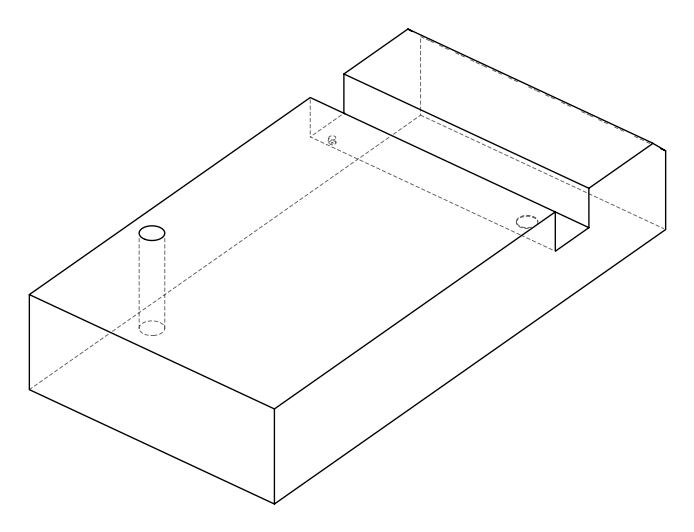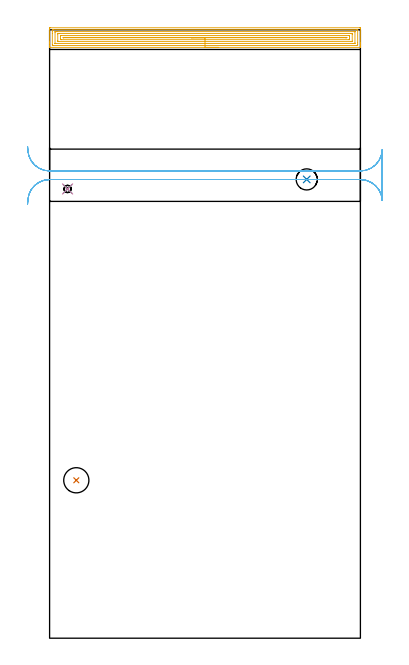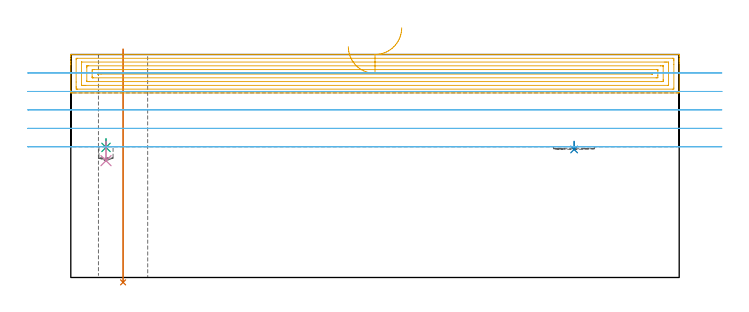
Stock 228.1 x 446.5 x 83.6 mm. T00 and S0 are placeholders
(PLAN: 6 operations, 5 tool changes, 17.6 min)
(1 INDEXABLE_INSERT_DRILL_THROUGH_HOLE_FROM_SOLID | STEP1HOLE | NXT0302_008 | 0.35 min | 22432 mm3)
(2 INDEXABLE_INSERT_DRILL_BLIND_HOLE_FROM_SOLID | STEP1POCKET | NXT0302_002 | 0.02 min | 6663 mm3)
(3 SPOT_DRILL | STEP1POCKET_1 | NXT0321_9005460120000 | 0.03 min | 3767 mm3)
(4 DRILL_BLIND_HOLE_INTO_CENTER | STEP1POCKET_1 | NXT0301_024 | 0.04 min | 107 mm3)
(5 AREA_MILL | FG_CHAMFER_SURFACE | UGT0205_001 | 11.13 min | 23649 mm3)
(6 MILL_RECTANGULAR_SLOT | SLOT_RECTANGULAR | UGT0201_004 | Follow Part, ap 8, ae 75% | 6.05 min | 292118 mm3)
(TOOL NXT0302_008 | Index. Insert Drill 18.5mm [880-D1850L25-05] | D18.5 PA176 FL93 Z2)
(TOOL NXT0302_002 | Index. Insert Drill 15.5mm [880-D1550L20-05] | D15.5 PA176 FL78 Z2)
(TOOL NXT0321_9005460120000 | NC Spot Drill, 142deg, 12mm, Carbide, Uncoated | D12 PA142 FL30 Z2)
(TOOL NXT0301_024 | Carbide Drill 5.3mm [860.1-0530-027A1-MM 2214] | D5.3 PA140 FL44 Z2)
(TOOL UGT0205_001 | Chamfer Mill 20 x 3 x 45 deg. | D20 FL50 Z2)
(TOOL UGT0201_004 | End Mill 32 mm | D32 FL53 Z6)
(OP 1 INDEXABLE_INSERT_DRILL_THROUGH_HOLE_FROM_SOLID)
G17 G21 G94 G90
T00 M6
G54
G17 G0 G90 X19.6 Y115.9 S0 M3
G43 Z93.6 H1
G94 G81 G98 Z-1.823 F250. R85.6
G80
M5
M2
(OP 2 INDEXABLE_INSERT_DRILL_BLIND_HOLE_FROM_SOLID)
G17 G21 G94 G90
T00 M6
G54
G17 G0 G90 X188.7 Y336.7 S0 M3
G43 Z93.6 H1
G94 G81 G98 Z48. F250. R51.
G80
M5
M2
(OP 3 SPOT_DRILL)
G17 G21 G94 G90
T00 M6
G54
G17 G0 G90 X13.2 Y329.7 S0 M3
G43 Z93.6 H0
G94 G81 G98 Z48.772 F250. R52.
G80
M5
M2
(OP 4 DRILL_BLIND_HOLE_INTO_CENTER)
G17 G21 G94 G90
T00 M6
G54
G17 G0 G90 X13.2 Y329.7 S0 M3
G43 Z93.6 H1
G94 G81 G98 Z43.8 F250. R51.
G80
M5
M2
(OP 5 AREA_MILL)
G17 G21 G94 G90
T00 M6
G54
G17 G0 G90 X124.055 Y433.6 S1061 M3
G43 Z93.6 H0
G94 G1 X124.017 Z92.728 F250.
X123.903 Z91.863
X123.714 Z91.012
X123.452 Z90.18
X123.118 Z89.374
X122.715 Z88.6
X122.246 Z87.864
X121.715 Z87.172
X121.126 Z86.529
X120.483 Z85.939
X119.79 Z85.408
X119.055 Z84.94
X118.281 Z84.537
X117.475 Z84.203
X116.643 Z83.941
X115.791 Z83.752
X114.926 Z83.638
X114.055 Z83.6
X0.169
X0.01 Y433.603 Z83.588
X0.007 Y433.635 Z83.556
X0. Y434.01 Z83.19
Y434.357 Z82.843
Y435.029 Z82.166
Y436.253 Z80.944
Y436.805 Z80.39
Y437.417 Z79.779
Y447.183 Z70.014
X0.002 Y447.459 Z69.738
X0.008 Y447.992 Z69.206
X0.077 Y447.994 Z69.203
X0.616 Y448. Z69.2
X227.484
X227.837 Y447.996 Z69.202
X228.09 Y447.992 Z69.206
X228.1 Y447.735 Z69.463
Y436.805 Z80.39
Y436.253 Z80.944
Y435.917 Z81.279
Y435.365 Z81.831
Y435.029 Z82.166
Y434.357 Z82.843
Y434.01 Z83.19
Y433.637 Z83.554
X228.094 Y433.63 Z83.561
X228.032 Y433.604 Z83.59
X227.931 Y433.6 Z83.6
X114.055
Y435.014 Z82.186
X2.402 Y435.015 Z82.185
X2.01 Y435.029 Z82.171
X2.001 Y435.427 Z81.773
X2. Y443.907 Z73.293
Y445.683 Z71.517
X2.001 Y446.082 Z71.118
X2.01 Y446.571 Z70.629
X2.388 Y446.585 Z70.615
X2.402 Y446.586 Z70.614
X225.698 Y446.585 Z70.615
X226.09 Y446.571 Z70.629
X226.099 Y446.173 Z71.027
X226.1 Y437.293 Z79.907
Y435.917 Z81.283
X226.099 Y435.518 Z81.682
X226.09 Y435.029 Z82.171
X225.712 Y435.015 Z82.185
X225.698 Y435.014 Z82.186
X114.055
Y436.428 Z80.772
X4.188 Y436.429 Z80.771
X4.062 Y436.43 Z80.77
X4.018 Y436.433 Z80.767
X4.013 Y436.434 Z80.766
X4.008 Y436.448 Z80.752
X4.004 Y436.493 Z80.707
X4.001 Y436.617 Z80.583
Y444.795 Z72.405
X4.003 Y444.98 Z72.22
X4.01 Y445.163 Z72.037
X4.188 Y445.165 Z72.035
X4.705 Y445.17 Z72.03
X5.082 Y445.171 Z72.029
X5.596
X223.912
X224.038 Y445.17 Z72.03
X224.082 Y445.167 Z72.033
X224.087 Y445.166 Z72.034
X224.092 Y445.152 Z72.048
X224.096 Y445.107 Z72.093
X224.099 Y444.983 Z72.217
Y436.805 Z80.395
X224.097 Y436.62 Z80.58
X224.09 Y436.437 Z80.763
X223.912 Y436.435 Z80.765
X223.395 Y436.43 Z80.77
X223.018 Y436.429 Z80.771
X222.504 Y436.428 Z80.772
X114.055
Y437.843 Z79.357
X6.716
X6.089 Y437.848 Z79.352
X6.022 Y437.85 Z79.35
X6.01 Y437.934 Z79.266
X6.006 Y438.141 Z79.059
X6. Y438.555 Z78.645
X6.001 Y443.451 Z73.749
X6.003 Y443.667 Z73.533
X6.006 Y443.72 Z73.48
X6.009 Y443.744 Z73.456
X6.023 Y443.75 Z73.45
X6.13 Y443.753 Z73.447
X6.868 Y443.757 Z73.443
X7.019
X221.384
X222.011 Y443.752 Z73.448
X222.078 Y443.751 Z73.449
X222.09 Y443.666 Z73.534
X222.094 Y443.459 Z73.741
X222.1 Y443.045 Z74.155
X222.099 Y438.149 Z79.051
X222.097 Y437.933 Z79.267
X222.094 Y437.88 Z79.32
X222.091 Y437.856 Z79.344
X222.077 Y437.85 Z79.35
X221.97 Y437.847 Z79.353
X221.232 Y437.843 Z79.357
X221.081
X114.055
Y439.257 Z77.943
X8.654 Y439.258 Z77.942
X8.442 Y439.259 Z77.941
X8.026 Y439.264 Z77.936
X8.01 Y439.468 Z77.732
X8.001 Y440.118 Z77.082
X8. Y441.894 Z75.306
X8.003 Y442.132 Z75.068
X8.007 Y442.294 Z74.906
X8.009 Y442.329 Z74.871
X8.088 Y442.336 Z74.864
X8.229 Y442.34 Z74.86
X8.442 Y442.343 Z74.857
X219.446
X219.658 Y442.341 Z74.859
X220.074 Y442.336 Z74.864
X220.09 Y442.132 Z75.068
X220.099 Y441.482 Z75.718
X220.1 Y439.706 Z77.494
X220.097 Y439.468 Z77.732
X220.093 Y439.306 Z77.894
X220.091 Y439.271 Z77.929
X220.012 Y439.264 Z77.936
X219.871 Y439.26 Z77.94
X219.658 Y439.257 Z77.943
X114.055
Y440.671 Z76.529
X10.441
X10.122 Y440.673 Z76.527
X10.051 Y440.675 Z76.525
X10.02 Y440.678 Z76.522
X10.01 Y440.689 Z76.511
X10.008 Y440.786 Z76.414
X10.021 Y440.922 Z76.278
X10.182 Y440.925 Z76.275
X10.441 Y440.927 Z76.273
X11.334 Y440.929 Z76.271
X217.659
X217.978 Y440.927 Z76.273
X218.049 Y440.925 Z76.275
X218.08 Y440.922 Z76.278
X218.09 Y440.911 Z76.289
X218.092 Y440.814 Z76.386
X218.079 Y440.678 Z76.522
X217.919 Y440.675 Z76.525
X217.659 Y440.673 Z76.527
X217.342 Y440.671 Z76.529
X217.083
X114.055
X113.183 Z76.567
X112.318 Z76.681
X111.467 Z76.87
X110.635 Z77.132
X109.829 Z77.466
X109.055 Z77.869
X108.319 Z78.337
X107.627 Z78.868
X106.984 Z79.458
X106.394 Z80.101
X105.863 Z80.793
X105.394 Z81.529
X104.992 Z82.303
X104.658 Z83.109
X104.395 Z83.941
X104.207 Z84.792
X104.093 Z85.657
X104.055 Z86.529
G0 Z93.6
M5
M2
(OP 6 MILL_RECTANGULAR_SLOT)
G17 G21 G94 G90
T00 M6
G54
G17 G0 G90 X-16.154 Y318.585 S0 M3
G43 Z93.6 H0
Z76.68
G94 G1 X-15.97 Y321.579 F250.
G2 X0. Y336.6 R16. F500.
G1 X228.1
G2 X244.09 Y321.166 R16.
G1 Y358.334
G2 X228.1 Y342.9 R16.
G1 X0.
G2 X-15.97 Y357.921 R16.
G1 X-16.154 Y360.915 F250.
G0 Y318.585 Z69.76
G1 X-15.97 Y321.579
G2 X0. Y336.6 R16. F500.
G1 X228.1
G2 X244.09 Y321.166 R16.
G1 X244.1
Y358.334
X244.09
G2 X228.1 Y342.9 R16.
G1 X0.
G2 X-15.97 Y357.921 R16.
G1 X-16.154 Y360.915 F250.
G0 Y318.585 Z62.84
G1 X-15.97 Y321.579
G2 X0. Y336.6 R16. F500.
G1 X228.1
G2 X244.09 Y321.166 R16.
G1 Y358.334
G2 X228.1 Y342.9 R16.
G1 X0.
G2 X-15.97 Y357.921 R16.
G1 X-16.154 Y360.915 F250.
G0 Y318.585 Z55.92
G1 X-15.97 Y321.579
G2 X0. Y336.6 R16. F500.
G1 X228.1
G2 X244.09 Y321.166 R16.
G1 Y358.334
G2 X228.1 Y342.9 R16.
G1 X0.
G2 X-15.97 Y357.921 R16.
G1 X-16.154 Y360.915 F250.
G0 Y318.585 Z49.
G1 X-15.97 Y321.579
G2 X0. Y336.6 R16. F500.
G1 X228.1
G2 X244.09 Y321.166 R16.
G1 Y358.334
G2 X228.1 Y342.9 R16.
G1 X0.
G2 X-15.97 Y357.921 R16.
G1 X-16.154 Y360.915 F250.
G0 Z93.6
M5
M2
